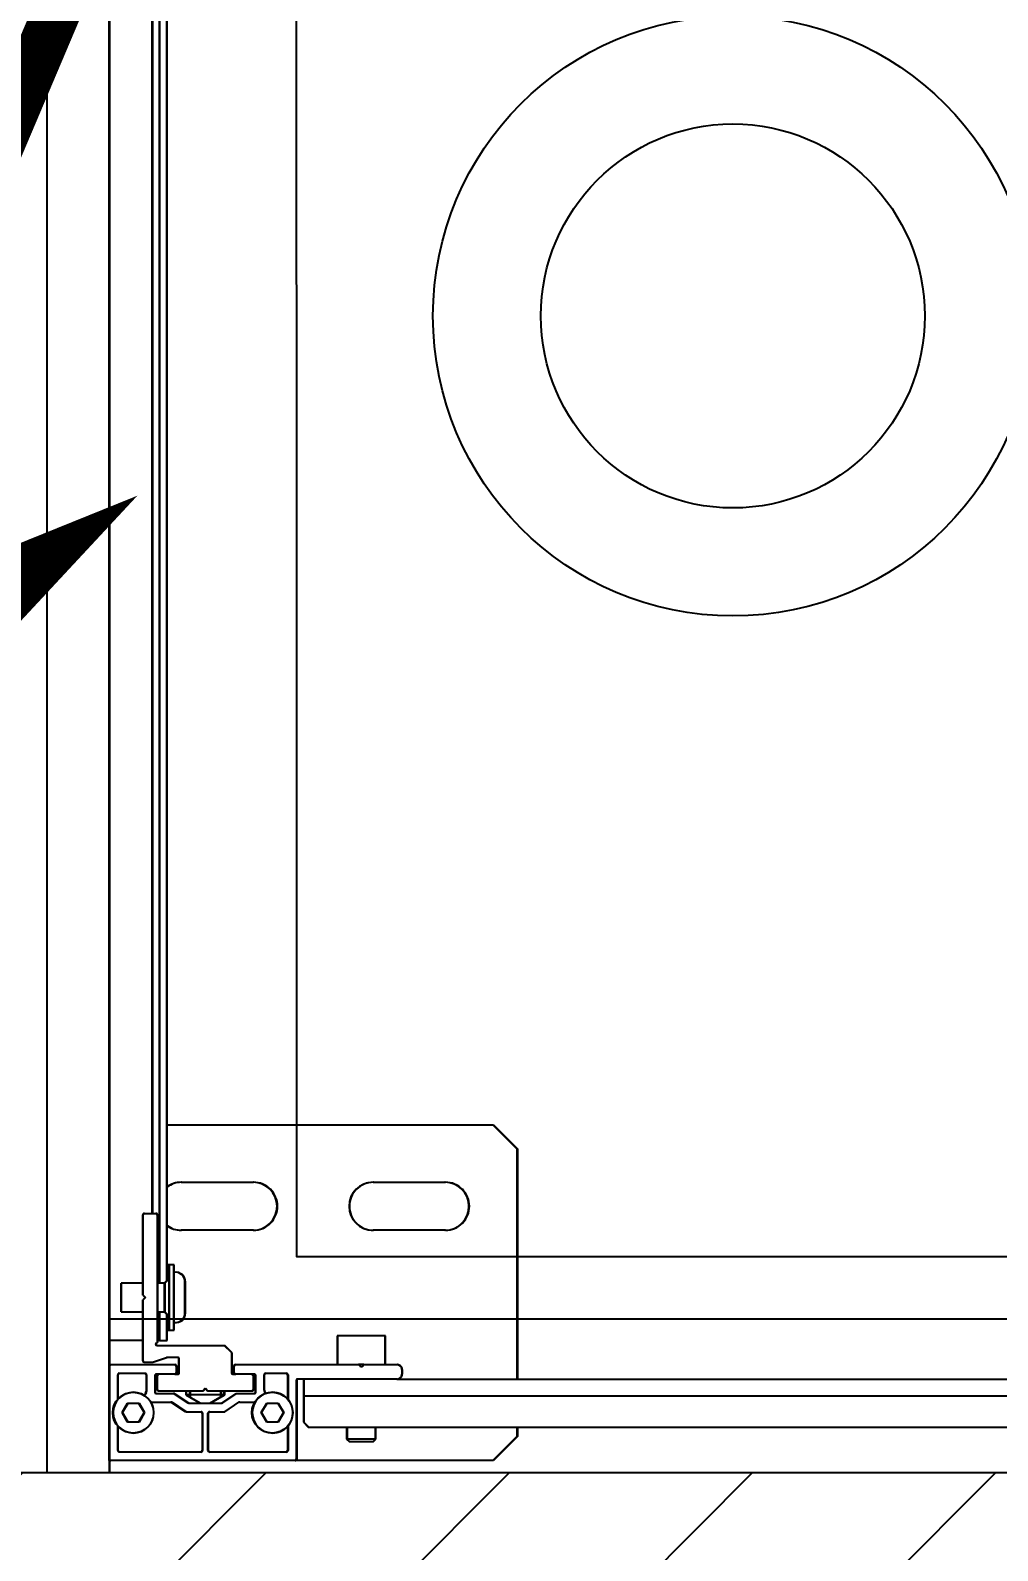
# Model space of a CAD drawing. Extents: x -2932 to 12371, y 2178 to 6224.
# Drawn here: x 6273.24 to 6293.4, y 4298.76 to 4330.44 of the extents above; entities that cross this region are included whole.
import ezdxf
from ezdxf import colors
from ezdxf.entities.mleader import LeaderData, LeaderLine
from ezdxf.math import Vec2, Vec3

# ---------------------------------------------------------------- set-up
doc = ezdxf.new("R2010")
doc.units = 0
doc.header["$PDMODE"] = 67
doc.linetypes.add('ACAD_ISO02W100', pattern=[15, 12, -3])
doc.linetypes.add('prlm_ef', pattern=[0.165, 0.1, -0.065])
doc.layers.get('0').update_dxf_attribs({"color": 252})
doc.layers.add('_GAZELEC-RESERVATION', color=1, linetype='Continuous', lineweight=18)
doc.layers.add('_GAZELEC-RESERVATION 2', color=6, linetype='Continuous', lineweight=18)
for name, color, linetype in [('B aménagement intérieur', 252, 'Continuous'), ('B GÈnÈral_Hatch', 252, 'Continuous'), ('B Général', 252, 'Continuous'), ('C ANNOTATIONS-prestations', 252, 'Continuous'), ('F REMPLISSAGE-vert clair', 252, 'Continuous'), ('F REMPLISSAGE-vert foncé', 252, 'Continuous'), ('GAZ-GAZ N-1', 202, 'Continuous'), ('MTI900_Alu', 252, 'Continuous'), ('prlm-CHAUFF', 30, 'Continuous'), ('prlm-EAU-EF', 161, 'Continuous'), ('prlm-MOD', 64, 'Continuous')]:
    doc.layers.add(name, color=color, linetype=linetype)
doc.layers.add('prlm-ZEROPLOT', color=254, linetype='Continuous', plot=False)
doc.styles.add('Eurostile', font='')
doc.styles.get("Standard").update_dxf_attribs({"font": 'isocp.shx', "height": 15})
doc.styles.get('Eurostile').set_extended_font_data('Eurostile')
doc.dimstyles.new('Arch', dxfattribs={"dimtxt": 11.765001, "dimasz": 11.224121, "dimexe": 15.875, "dimexo": 7.9375, "dimgap": 7.9375, "dimtad": 1, "dimdec": 1, "dimtxsty": 'Eurostile', "dimblk": 'B n1.VW_SLASH', "dimblk1": 'B n1.VW_SLASH', "dimblk2": 'B n1.VW_SLASH', "dimcen": 0, "dimdle": 7.9375, "dimazin": 0, "dimtfac": 1, "dimtdec": 1, "dimtix": 1, "dimtmove": 0, "dimatfit": 0, "dimldrblk": 'B n1.VW_FILLEDARROW', "dimfxl": 1, "dimfrac": 2, "dimtolj": 1, "dimarcsym": 0})

# ---------------------------------------------------------------- blocks, each defined once
blk = doc.blocks.new('A n1.T4 A32_A33 (2D)')
at = {"layer": 'B Général', "linetype": 'Continuous'}
blk.add_line((-638.1, 251.635), (-638.1, 160.635), dxfattribs=at)
at = {"layer": 'F REMPLISSAGE-vert clair'}
blk.add_line((-639.4, 251.635), (-639.4, 159.335), dxfattribs=at)
at = {"layer": 'F REMPLISSAGE-vert foncé'}
blk.add_line((-639.4, 251.635), (-639.4, 159.335), dxfattribs=at)
at = {"layer": 'F REMPLISSAGE-vert foncé', "linetype": 'Continuous'}
blk.add_line((-638.1, 251.635), (-638.1, 160.635), dxfattribs=at)
blk = doc.blocks.new('A n1.G 100_80')
at = {"layer": 'B Général', "linetype": 'Continuous', "flags": 128}
blk.add_lwpolyline([(9.5, -45), (9.5, 45), (48.52, 45), (48.52, -45)], close=True, dxfattribs=at)
at = {"layer": 'C ANNOTATIONS-prestations'}
for p, q in [((9.5, 44.75), (9.5, 44.72)), ((9.53, 44.75), (9.5, 44.75)), ((9.5, 44.72), (9.5, 42.78)), ((13.37, 44.75), (9.53, 44.75)), ((17.5, 44.75), (13.37, 44.75)), ((13.4, 43.08), (13.4, 44.72)), ((18, 44.25), (17.5, 44.75)), ((9.68, 44.54), (9.68, 44.033)), ((11.41, 44.57), (9.71, 44.57)), ((11.44, 43.76), (11.44, 44.54)), ((11.56, 44.54), (11.56, 43.76)), ((13.19, 44.57), (11.59, 44.57)), ((13.22, 44.033), (13.22, 44.54)), ((14.45, 44.3), (14.5, 44.35)), ((14.5, 44.35), (15, 44.35)), ((15, 44.35), (15.05, 44.3)), ((13.55, 43.95), (13.65, 44.05)), ((13.65, 44.05), (44.15, 44.05)), ((15.05, 44.3), (14.45, 44.3)), ((14.45, 44.05), (14.45, 44.3)), ((15.05, 44.3), (15.05, 44.05)), ((18, 44.05), (18, 44.25)), ((9.885, 43.95), (9.769, 43.75)), ((9.769, 43.75), (9.885, 43.55)), ((10.115, 43.95), (9.885, 43.95)), ((10.231, 43.75), (10.115, 43.95)), ((10.115, 43.55), (10.231, 43.75)), ((10.803, 43.535), (11.088, 43.725)), ((11.105, 43.73), (11.41, 43.73)), ((11.59, 43.73), (11.904, 43.73)), ((11.904, 43.73), (12.197, 43.535)), ((12.785, 43.95), (12.669, 43.75)), ((12.669, 43.75), (12.785, 43.55)), ((13.015, 43.95), (12.785, 43.95)), ((13.131, 43.75), (13.015, 43.95)), ((13.015, 43.55), (13.131, 43.75)), ((13.55, 43.4), (13.55, 43.95)), ((9.68, 43.467), (9.68, 42.96)), ((9.885, 43.55), (10.115, 43.55)), ((10.364, 43.53), (10.786, 43.53)), ((10.858, 43.355), (11.142, 43.545)), ((11.1, 43.377), (11.4, 43.55)), ((11.159, 43.55), (11.841, 43.55)), ((11.177, 43.3), (11.177, 43.421)), ((11.6, 43.55), (11.9, 43.377)), ((11.823, 43.3), (11.823, 43.421)), ((11.858, 43.545), (12.15, 43.35)), ((12.214, 43.53), (12.536, 43.53)), ((12.785, 43.55), (13.015, 43.55)), ((13.22, 42.96), (13.22, 43.467)), ((13.55, 43.05), (13.55, 43.4)), ((13.55, 43.4), (44.25, 43.4)), ((10.27, 42.96), (10.27, 43.307)), ((10.45, 42.98), (10.45, 43.32)), ((10.48, 43.35), (10.841, 43.35)), ((10.5, 43.27), (10.5, 42.98)), ((11.45, 43.3), (10.53, 43.3)), ((11.9, 43.377), (11.1, 43.377)), ((11.1, 43.3), (11.1, 43.377)), ((11.5, 43.25), (11.45, 43.3)), ((11.55, 43.3), (11.5, 43.25)), ((12.47, 43.3), (11.55, 43.3)), ((11.9, 43.377), (11.9, 43.3)), ((12.15, 43.35), (12.52, 43.35)), ((12.5, 42.98), (12.5, 43.27)), ((12.55, 43.32), (12.55, 42.98)), ((12.73, 43.28), (12.73, 42.96)), ((9.5, 42.78), (9.5, 42.25)), ((9.71, 42.93), (10.24, 42.93)), ((10.87, 42.95), (10.48, 42.95)), ((10.87, 42.95), (10.92, 42.95)), ((10.9, 42.78), (10.9, 42.92)), ((10.95, 42.92), (10.95, 42.63)), ((12.05, 42.5), (12.05, 42.92)), ((12.08, 42.95), (12.13, 42.95)), ((12.1, 42.92), (12.1, 42.78)), ((12.52, 42.95), (12.13, 42.95)), ((12.76, 42.93), (13.19, 42.93)), ((15.5, 43.05), (13.43, 43.05)), ((14.7, 42.75), (14.729, 42.779)), ((14.771, 42.779), (14.8, 42.75)), ((15.5, 43.05), (42.27, 43.05)), ((15.6, 42.85), (15.6, 42.95)), ((18, 38.25), (18, 43.05)), ((9.53, 42.75), (10.87, 42.75)), ((10.2, 42.67), (10.2, 41.4)), ((10.23, 42.7), (10.395, 42.7)), ((10.405, 42.699), (10.695, 42.602)), ((10.92, 42.6), (10.705, 42.6)), ((12.05, 42.5), (11.9, 42.35)), ((12.13, 42.75), (14.7, 42.75)), ((14.25, 42.15), (14.25, 42.75)), ((14.8, 42.75), (14.7, 42.75)), ((14.8, 42.75), (15.5, 42.75)), ((15.25, 42.75), (15.25, 42.15)), ((9.5, 42.25), (9.5, -42.25)), ((10.2, 42.25), (9.5, 42.25)), ((10.5, 42.35), (11.9, 42.35)), ((10.5, 39.63), (10.5, 42.29)), ((10.55, 42.25), (10.5, 42.25)), ((10.55, 42.25), (10.55, 41.65)), ((10.55, 42.25), (10.7, 42.25)), ((10.7, 42.25), (10.7, 41.7)), ((15.25, 42.15), (14.25, 42.15)), ((10.7, 42.03), (10.75, 42.03)), ((10.75, 42.03), (10.75, 40.67)), ((10.75, 42.03), (10.85, 42.03)), ((10.85, 42.03), (10.85, 40.67)), ((9.75, 41.65), (9.75, 41.05)), ((9.75, 41.65), (10.2, 41.65)), ((10.5, 41.65), (10.65, 41.65)), ((10.65, 41.65), (10.75, 41.75)), ((10.65, 41.05), (10.65, 41.65)), ((11.08, 41.675), (11.08, 41.025)), ((10.25, 41.35), (10.2, 41.4)), ((10.2, 41.3), (10.25, 41.35)), ((10.2, 41.3), (10.2, 39.63)), ((10.2, 41.05), (9.75, 41.05)), ((10.65, 41.05), (10.5, 41.05)), ((10.55, 41.05), (10.55, -41.05)), ((10.75, 40.95), (10.65, 41.05)), ((10.7, 41), (10.7, -41)), ((10.75, 40.67), (10.7, 40.67)), ((10.85, 40.67), (10.75, 40.67)), ((12.5, 39.95), (11, 39.95)), ((16.5, 39.95), (15, 39.95)), ((10.23, 39.6), (10.47, 39.6)), ((10.4, 39.6), (10.4, -39.6)), ((11, 38.95), (12.5, 38.95)), ((15, 38.95), (16.5, 38.95)), ((17.5, 37.75), (18, 38.25)), ((10.7, 37.75), (17.5, 37.75))]:
    blk.add_line(p, q, dxfattribs=at)
at = {"layer": 'C ANNOTATIONS-prestations', "flags": 128}
for points in [[(9.5, 44.72, -0.198912), (9.509, 44.741, -0.198912), (9.53, 44.75)], [(13.37, 44.75, -0.198912), (13.391, 44.741, -0.198912), (13.4, 44.72)], [(9.68, 44.54, -0.198912), (9.689, 44.561, -0.198912), (9.71, 44.57)], [(11.41, 44.57, -0.198912), (11.431, 44.561, -0.198912), (11.44, 44.54)], [(11.56, 44.54, -0.198912), (11.569, 44.561, -0.198912), (11.59, 44.57)], [(13.19, 44.57, -0.198912), (13.211, 44.561, -0.198912), (13.22, 44.54)], [(9.68, 44.03, -0.01196), (9.68, 44.031, -0.01196), (9.68, 44.033)], [(13.22, 44.033, -0.01196), (13.22, 44.031, -0.01196), (13.22, 44.03)], [(11.088, 43.725, -0.073633), (11.096, 43.729, -0.073633), (11.105, 43.73)], [(11.44, 43.76, -0.198912), (11.431, 43.739, -0.198912), (11.41, 43.73)], [(11.59, 43.73, -0.198912), (11.569, 43.739, -0.198912), (11.56, 43.76)], [(9.68, 43.467, -0.01196), (9.68, 43.469, -0.01196), (9.68, 43.47)], [(10.803, 43.535, -0.073633), (10.795, 43.531, -0.073633), (10.786, 43.53)], [(11.142, 43.545, -0.073633), (11.15, 43.549, -0.073633), (11.159, 43.55)], [(11.841, 43.55, -0.073633), (11.85, 43.549, -0.073633), (11.858, 43.545)], [(12.214, 43.53, -0.073633), (12.205, 43.531, -0.073633), (12.197, 43.535)], [(13.22, 43.47, -0.01196), (13.22, 43.469, -0.01196), (13.22, 43.467)], [(10.225, 43.39, -0.123554), (10.258, 43.354, -0.123554), (10.27, 43.307)], [(10.45, 43.32, -0.198912), (10.459, 43.341, -0.198912), (10.48, 43.35)], [(10.5, 43.27, -0.198912), (10.509, 43.291, -0.198912), (10.53, 43.3)], [(10.858, 43.355, -0.073633), (10.85, 43.351, -0.073633), (10.841, 43.35)], [(12.47, 43.3, -0.198912), (12.491, 43.291, -0.198912), (12.5, 43.27)], [(12.52, 43.35, -0.198912), (12.541, 43.341, -0.198912), (12.55, 43.32)], [(12.73, 43.28, -0.095961), (12.737, 43.318, -0.095961), (12.758, 43.35)], [(13.43, 43.05, -0.198912), (13.409, 43.059, -0.198912), (13.4, 43.08)], [(9.53, 42.75, -0.198912), (9.509, 42.759, -0.198912), (9.5, 42.78)], [(9.71, 42.93, -0.198912), (9.689, 42.939, -0.198912), (9.68, 42.96)], [(10.27, 42.96, -0.198912), (10.261, 42.939, -0.198912), (10.24, 42.93)], [(10.48, 42.95, -0.198912), (10.459, 42.959, -0.198912), (10.45, 42.98)], [(10.53, 42.95, -0.198912), (10.509, 42.959, -0.198912), (10.5, 42.98)], [(10.87, 42.95, -0.198912), (10.891, 42.941, -0.198912), (10.9, 42.92)], [(10.9, 42.78, -0.198912), (10.891, 42.759, -0.198912), (10.87, 42.75)], [(10.92, 42.95, -0.198912), (10.941, 42.941, -0.198912), (10.95, 42.92)], [(12.05, 42.92, -0.198912), (12.059, 42.941, -0.198912), (12.08, 42.95)], [(12.1, 42.92, -0.198912), (12.109, 42.941, -0.198912), (12.13, 42.95)], [(12.13, 42.75, -0.198912), (12.109, 42.759, -0.198912), (12.1, 42.78)], [(12.5, 42.98, -0.198912), (12.491, 42.959, -0.198912), (12.47, 42.95)], [(12.55, 42.98, -0.198912), (12.541, 42.959, -0.198912), (12.52, 42.95)], [(12.76, 42.93, -0.198912), (12.739, 42.939, -0.198912), (12.73, 42.96)], [(13.22, 42.96, -0.198912), (13.211, 42.939, -0.198912), (13.19, 42.93)], [(14.729, 42.779, -0.198912), (14.75, 42.788, -0.198912), (14.771, 42.779)], [(15.5, 43.05, -0.198912), (15.571, 43.021, -0.198912), (15.6, 42.95)], [(15.6, 42.85, -0.198912), (15.571, 42.779, -0.198912), (15.5, 42.75)], [(10.2, 42.67, -0.198912), (10.209, 42.691, -0.198912), (10.23, 42.7)], [(10.395, 42.7, -0.040241), (10.4, 42.7, -0.040241), (10.405, 42.699)], [(10.705, 42.6, -0.040241), (10.7, 42.6, -0.040241), (10.695, 42.602)], [(10.95, 42.63, -0.198912), (10.941, 42.609, -0.198912), (10.92, 42.6)], [(10.5, 42.29, -0.414214), (10.47, 42.32, -0.414214), (10.5, 42.35)], [(10.85, 41.873, -0.218554), (11.01, 41.827, -0.218554), (11.08, 41.675)], [(10.85, 41.874, -0.003145), (10.853, 41.874, -0.003145), (10.855, 41.874)], [(11.08, 41.025, -0.218554), (11.01, 40.873, -0.218554), (10.85, 40.827)], [(10.855, 40.827, -0.003145), (10.853, 40.826, -0.003145), (10.85, 40.826)], [(10.7, 39.85, -0.080612), (10.842, 39.924, -0.080612), (11, 39.95)], [(12.5, 39.95, -0.414214), (13, 39.45, -0.414214), (12.5, 38.95)], [(15, 38.95, -0.414214), (14.5, 39.45, -0.414214), (15, 39.95)], [(16.5, 39.95, -0.414214), (17, 39.45, -0.414214), (16.5, 38.95)], [(10.23, 39.6, -0.198912), (10.209, 39.609, -0.198912), (10.2, 39.63)], [(10.5, 39.63, -0.198912), (10.491, 39.609, -0.198912), (10.47, 39.6)], [(11, 38.95, -0.080612), (10.842, 38.976, -0.080612), (10.7, 39.05)]]:
    blk.add_lwpolyline(points, format="xyb", dxfattribs=at)
at = {"layer": 'C ANNOTATIONS-prestations'}
for centre in [(10, 43.75), (12.9, 43.75)]:
    blk.add_circle(centre, 0.425, dxfattribs=at)
blk = doc.blocks.new('xi.thema+')
at = {"layer": 'prlm-CHAUFF', "color": 0}
blk.add_lwpolyline([(-20.9, 0), (-20.9, 34.4), (20.9, 34.4), (20.9, 0)], close=True, dxfattribs=at)
for radius in [6.25, 4]:
    blk.add_circle((0, 13), radius, dxfattribs=at)
blk = doc.blocks.new('A n0.MTI900_Alu_390')
at = {"layer": 'MTI900_Alu', "color": 1, "linetype": 'Continuous'}
for p, q in [((-4.475, 0), (-4.472, 0)), ((-4.475, -0.003), (-4.475, 0)), ((-4.472, 0), (-4.278, 0)), ((-4.278, 0), (-4.225, 0)), ((-4.225, 0), (4.225, 0)), ((-4.225, -0.07), (-4.225, 0)), ((-4.475, -0.387), (-4.475, -0.003)), ((-4.457, -0.191), (-4.457, -0.021)), ((-4.454, -0.018), (-4.4033, -0.018)), ((-4.395, -0.0385), (-4.375, -0.0269)), ((-4.375, -0.0269), (-4.355, -0.0385)), ((-4.3467, -0.018), (-4.296, -0.018)), ((-4.293, -0.021), (-4.293, -0.074)), ((-4.275, -0.003), (-4.275, -0.137)), ((-4.165, -0.025), (-4.105, -0.025)), ((-4.165, -0.025), (-4.165, -0.07)), ((-4.105, -0.07), (-4.105, -0.025)), ((-4.395, -0.0615), (-4.395, -0.0385)), ((-4.375, -0.0731), (-4.395, -0.0615)), ((-4.355, -0.0615), (-4.375, -0.0731)), ((-4.355, -0.0385), (-4.355, -0.0615)), ((-4.353, -0.0864), (-4.353, -0.1286)), ((-4.298, -0.095), (-4.332, -0.095)), ((-4.296, -0.077), (-4.3306, -0.077)), ((-4.27, -0.073), (-4.27, -0.0895)), ((-4.2698, -0.0905), (-4.2602, -0.1195)), ((-4.267, -0.07), (-4.14, -0.07)), ((-4.135, -0.075), (-4.14, -0.07)), ((-4.13, -0.07), (-4.135, -0.075)), ((-4.13, -0.07), (-3.963, -0.07)), ((-3.96, -0.073), (-3.96, -0.097)), ((-3.96, -0.09), (3.96, -0.09)), ((-4.335, -0.098), (-4.335, -0.1341)), ((-4.33, -0.195), (-4.33, -0.103)), ((-4.327, -0.1), (-4.298, -0.1)), ((-4.295, -0.137), (-4.295, -0.098)), ((-4.26, -0.142), (-4.26, -0.1205)), ((-4.235, -0.1), (-4.235, -0.24)), ((-3.963, -0.1), (-4.229, -0.1)), ((-4.225, -0.105), (-4.225, -0.1)), ((-4.225, -0.105), (-4.165, -0.105)), ((-4.225, -0.105), (-4.225, -0.12)), ((-4.225, -0.12), (-4.17, -0.12)), ((-4.203, -0.12), (-4.203, -0.125)), ((-4.203, -0.125), (-4.067, -0.125)), ((-4.203, -0.125), (-4.203, -0.135)), ((-4.165, -0.115), (-4.175, -0.125)), ((-4.165, -0.1), (-4.165, -0.115)), ((-4.105, -0.115), (-4.165, -0.115)), ((-4.105, -0.115), (-4.105, -0.1)), ((-4.105, -0.105), (4.105, -0.105)), ((-4.095, -0.125), (-4.105, -0.115)), ((-4.1, -0.12), (4.1, -0.12)), ((-4.067, -0.125), (-4.067, -0.12)), ((-4.067, -0.135), (-4.067, -0.125)), ((-3.775, -0.12), (-3.775, -0.8)), ((-4.3535, -0.1303), (-4.3725, -0.1588)), ((-4.3355, -0.1358), (-4.3545, -0.1642)), ((-4.295, -0.137), (-4.295, -0.142)), ((-4.278, -0.14), (-4.292, -0.14)), ((-4.292, -0.145), (-4.263, -0.145)), ((-4.203, -0.135), (-4.067, -0.135)), ((-4.1675, -0.158), (-4.1025, -0.158)), ((-3.995, -0.3), (-3.995, -0.15)), ((-3.895, -0.15), (-3.895, -0.3)), ((-4.373, -0.1605), (-4.373, -0.191)), ((-4.3377, -0.16), (-4.355, -0.19)), ((-4.355, -0.1659), (-4.355, -0.2341)), ((-4.33, -0.1677), (-4.3421, -0.1677)), ((-4.3377, -0.24), (-4.3377, -0.16)), ((-4.33, -0.16), (-4.3377, -0.16)), ((-4.457, -0.369), (-4.457, -0.209)), ((-4.376, -0.194), (-4.454, -0.194)), ((-4.454, -0.206), (-4.376, -0.206)), ((-4.373, -0.209), (-4.373, -0.2404)), ((-4.355, -0.21), (-4.3377, -0.24)), ((-4.325, -0.2), (-4.33, -0.195)), ((-4.33, -0.205), (-4.325, -0.2)), ((-4.33, -0.297), (-4.33, -0.205)), ((-4.373, -0.2404), (-4.3535, -0.2697)), ((-4.3545, -0.2358), (-4.335, -0.265)), ((-4.33, -0.2323), (-4.3421, -0.2323)), ((-4.3377, -0.24), (-4.33, -0.24)), ((-4.25, -0.255), (-4.235, -0.24)), ((-4.353, -0.2714), (-4.353, -0.3036)), ((-4.335, -0.265), (-4.335, -0.302)), ((-4.295, -0.258), (-4.295, -0.263)), ((-4.295, -0.302), (-4.295, -0.263)), ((-4.25, -0.255), (-4.292, -0.255)), ((-4.292, -0.26), (-4.278, -0.26)), ((-4.275, -0.263), (-4.275, -0.52)), ((-4.332, -0.305), (-4.298, -0.305)), ((-4.298, -0.3), (-4.327, -0.3)), ((-4.395, -0.3285), (-4.375, -0.3169)), ((-4.395, -0.3515), (-4.395, -0.3285)), ((-4.375, -0.3169), (-4.355, -0.3285)), ((-4.355, -0.3285), (-4.355, -0.3515)), ((-4.328, -0.323), (-4.296, -0.323)), ((-4.293, -0.326), (-4.293, -0.369)), ((-4.4033, -0.372), (-4.454, -0.372)), ((-4.375, -0.3631), (-4.395, -0.3515)), ((-4.355, -0.3515), (-4.375, -0.3631)), ((-4.296, -0.372), (-4.3467, -0.372)), ((-4.475, -0.8), (-4.475, -0.387)), ((-4.308, -0.39), (-4.472, -0.39)), ((-4.395, -0.405), (-4.405, -0.415)), ((-4.34, -0.405), (-4.395, -0.405)), ((-4.305, -0.405), (-4.34, -0.405)), ((-4.34, -0.405), (-4.34, -3.475)), ((-4.305, -0.6), (-4.305, -0.393)), ((-4.405, -0.415), (-4.405, -3.465)), ((-4.215, -0.475), (-4.275, -0.475)), ((-4.215, -0.575), (-4.215, -0.475)), ((-4.43, -0.495), (-4.435, -0.5)), ((-4.435, -0.5), (-4.435, -0.55)), ((-4.43, -0.555), (-4.43, -0.495)), ((-4.405, -0.495), (-4.43, -0.495)), ((-4.275, -0.52), (-4.2779, -0.5229)), ((-4.2779, -0.5271), (-4.275, -0.53)), ((-4.275, -0.53), (-4.275, -0.52)), ((-4.275, -0.53), (-4.275, -0.6)), ((-4.435, -0.55), (-4.43, -0.555)), ((-4.43, -0.555), (-4.405, -0.555)), ((-3.995, -0.7), (-3.995, -0.55)), ((-3.895, -0.55), (-3.895, -0.7)), ((-4.305, -0.6), (-4.305, -3.277)), ((-4.275, -0.575), (-4.215, -0.575)), ((-4.285, -0.61), (-4.295, -0.61)), ((-4.425, -0.85), (-4.475, -0.8)), ((-3.775, -0.8), (-3.825, -0.85)), ((-4.405, -0.85), (-4.425, -0.85)), ((-3.825, -0.85), (-4.305, -0.85))]:
    blk.add_line(p, q, dxfattribs=at)
for centre in [(-4.375, -0.05), (-4.375, -0.34)]:
    blk.add_circle(centre, 0.0425, dxfattribs=at)
for centre, radius, start, end in [((-4.472, -0.003), 0.003, 90, 180), ((-4.278, -0.003), 0.003, 0, 90), ((-4.454, -0.021), 0.003, 90, 180), ((-4.4033, -0.021), 0.003, 84.5182, 90), ((-4.3467, -0.021), 0.003, 90, 95.4817), ((-4.296, -0.021), 0.003, 0, 90), ((-4.3306, -0.067), 0.01, 213.6525, 270), ((-4.332, -0.098), 0.003, 90, 180), ((-4.298, -0.098), 0.003, 0, 90), ((-4.296, -0.074), 0.003, 270, 0), ((-4.267, -0.073), 0.003, 90, 180), ((-4.267, -0.0895), 0.003, 180, 198.4349), ((-3.963, -0.073), 0.003, 0, 90), ((-4.327, -0.103), 0.003, 90, 180), ((-4.298, -0.103), 0.003, 0, 90), ((-4.263, -0.1205), 0.003, 0, 18.4349), ((-4.232, -0.1), 0.003, 0, 180), ((-3.945, -0.15), 0.05, 143.1301, 180), ((-3.963, -0.097), 0.003, 270, 0), ((-3.945, -0.15), 0.05, 0, 36.8699), ((-4.356, -0.1286), 0.003, 326.3099, 0), ((-4.338, -0.1341), 0.003, 326.3099, 0), ((-4.292, -0.137), 0.003, 180, 270), ((-4.292, -0.142), 0.003, 180, 270), ((-4.278, -0.137), 0.003, 270, 0), ((-4.263, -0.142), 0.003, 270, 0), ((-4.1675, -0.138), 0.02, 171.3731, 270), ((-4.1675, -0.133), 0.02, 185.7392, 187.1808), ((-4.1025, -0.138), 0.02, 270, 8.6269), ((-4.1025, -0.133), 0.02, 352.8192, 354.2608), ((-4.37, -0.1605), 0.003, 146.3099, 180), ((-4.352, -0.1659), 0.003, 146.3099, 180), ((-4.454, -0.191), 0.003, 180, 270), ((-4.454, -0.209), 0.003, 90, 180), ((-4.376, -0.191), 0.003, 270, 0), ((-4.376, -0.209), 0.003, 0, 90), ((-4.352, -0.2341), 0.003, 180, 213.6901), ((-4.356, -0.2714), 0.003, 0, 33.6901), ((-4.292, -0.258), 0.003, 90, 180), ((-4.292, -0.263), 0.003, 90, 180), ((-4.278, -0.263), 0.003, 0, 90), ((-4.332, -0.302), 0.003, 180, 270), ((-4.327, -0.297), 0.003, 180, 270), ((-4.298, -0.297), 0.003, 270, 0), ((-4.298, -0.302), 0.003, 270, 0), ((-3.945, -0.3), 0.05, 180, 0), ((-4.328, -0.333), 0.01, 90, 133.851), ((-4.296, -0.326), 0.003, 0, 90), ((-4.454, -0.369), 0.003, 180, 270), ((-4.4033, -0.369), 0.003, 270, 275.4818), ((-4.3467, -0.369), 0.003, 264.5182, 270), ((-4.296, -0.369), 0.003, 270, 0), ((-4.472, -0.387), 0.003, 180, 270), ((-4.308, -0.393), 0.003, 0, 90), ((-3.945, -0.55), 0.05, 0, 180), ((-4.2758, -0.525), 0.003, 135, 225), ((-4.295, -0.6), 0.01, 180, 270), ((-4.285, -0.6), 0.01, 270, 0), ((-3.945, -0.7), 0.05, 180, 0)]:
    blk.add_arc(centre, radius, start, end, dxfattribs=at)
blk = doc.blocks.new('xi.uta-yzen-g')
at = {"layer": 'prlm-CHAUFF', "ltscale": 50}
blk.add_lwpolyline([(-40.5, 20.62), (-40.5, 3.9), (40.5, 3.9), (40.5, 20.62)], close=True, dxfattribs=at)
blk = doc.blocks.new('xi.dchrob')
at = {"layer": 'prlm-ZEROPLOT', "color": 253, "linetype": 'ACAD_ISO02W100', "ltscale": 5}
for radius in [180, 120]:
    blk.add_circle((13.375, 0), radius, dxfattribs=at)
blk = doc.blocks.new('B n1.VW_SLASH')
at = {"linetype": 'ByBlock', "lineweight": -2}
blk.add_line((0.7072, 0), (-1, 0), dxfattribs=at)
at = {"linetype": 'Continuous', "lineweight": 20, "flags": 128}
blk.add_lwpolyline([(0.5001, 0.5001), (-0.5001, -0.5001)], dxfattribs=at)
blk = doc.blocks.new('*D278')
at = {"layer": '_GAZELEC-RESERVATION 2', "color": 0, "lineweight": -2, "transparency": 16777216}
for p, q in [((6227.888, 4303.511), (6227.888, 4242.227)), ((6267.885, 4303.511), (6267.885, 4242.227)), ((6216.664, 4258.102), (6205.44, 4258.102)), ((6227.888, 4258.102), (6267.885, 4258.102)), ((6279.109, 4258.102), (6290.333, 4258.102))]:
    blk.add_line(p, q, dxfattribs=at)
at = {"layer": 'Defpoints', "color": 0, "transparency": 16777216}
for p in [(6227.888, 4311.448), (6267.885, 4311.449), (6267.885, 4258.102)]:
    blk.add_point(p, dxfattribs=at)
at = {"layer": '_GAZELEC-RESERVATION 2', "color": 0, "lineweight": -2, "transparency": 16777216, "xscale": 11.22412109375, "yscale": 11.22412109375, "zscale": 11.22412109375}
blk.add_blockref('B n1.VW_SLASH', (6227.888, 4258.102), dxfattribs=at)
at = {"layer": '_GAZELEC-RESERVATION 2', "color": 0, "lineweight": -2, "transparency": 16777216, "xscale": 11.22412109375, "yscale": 11.22412109375, "zscale": 11.22412109375, "rotation": 180}
blk.add_blockref('B n1.VW_SLASH', (6267.885, 4258.102), dxfattribs=at)
at = {"layer": '_GAZELEC-RESERVATION 2', "color": 0, "transparency": 16777216, "insert": (6247.887, 4271.922), "char_height": 11.765, "attachment_point": 5, "style": 'Eurostile'}
blk.add_mtext('\\A1;40.00', dxfattribs=at)
blk = doc.blocks.new('B n1.VW_FILLEDARROW')
at = {"linetype": 'Continuous'}
blk.add_hatch(color=250, dxfattribs=at).paths.add_polyline_path([(-1.4144, 0.379), (0, 0), (-1.4144, -0.379)])
at = {"linetype": 'Continuous', "flags": 128}
blk.add_lwpolyline([(-1.4144, 0.379), (0, 0), (-1.4144, -0.379)], close=True, dxfattribs=at)
blk = doc.blocks.new('FLECHE1')
h = blk.add_hatch(color=256)
h.dxf.hatch_style = 1
h.paths.add_polyline_path([(495907.08, -370439.56), (495913.62, -370315.47), (495936.11, -370371.09), (495991.74, -370348.6)])
for p, q in [((495907.08, -370439.56), (496141.31, -369887.17)), ((495991.74, -370348.6), (495907.08, -370439.56)), ((495907.08, -370439.56), (495991.74, -370348.6)), ((495936.11, -370371.09), (495991.74, -370348.6)), ((495991.74, -370348.6), (495936.11, -370371.09))]:
    blk.add_line(p, q)
at = {"const_width": 10}
for points in [[(495936.11, -370371.09), (496141.31, -369887.17)], [(495907.08, -370439.56), (495913.62, -370315.47), (495936.11, -370371.09), (495991.74, -370348.6), (495907.08, -370439.56)]]:
    blk.add_lwpolyline(points, dxfattribs=at)

msp = doc.modelspace()

# ---------------------------------------------------------------- hatches: boundary and pattern name
at = {"layer": 'B GÈnÈral_Hatch', "linetype": 'Continuous'}
h = msp.add_hatch(dxfattribs=at)
h.set_pattern_fill('50_BETON', color=256, style=0, pattern_type=2)
h.set_pattern_definition([(45, (0, 0), (2.4253472, -2.6458333), [])])
h.paths.add_polyline_path([(6456.168, 4300.389), (6225.888, 4300.389), (6209.888, 4282.389), (6456.168, 4282.389)])

# ---------------------------------------------------------------- linework, layer by layer
at = {"layer": 'B Général', "linetype": 'Continuous', "lineweight": 18}
msp.add_line((6233.888, 4300.389), (6456.168, 4300.389), dxfattribs=at)
at = {"layer": 'B Général', "linetype": 'Continuous'}
msp.add_line((6233.888, 4300.389), (6456.168, 4300.389), dxfattribs=at)
at = {"layer": 'GAZ-GAZ N-1'}
msp.add_spline([(6221.575, 4240.529), (6245.822, 4240.533), (6301.459, 4240.533), (6362.95, 4240.533), (6411.257, 4248.522), (6423.304, 4264.768), (6433.276, 4295.63), (6431.86, 4311.442), (6427.301, 4323.361), (6414.383, 4337.494), (6394.6, 4349.457), (6371.949, 4356.745), (6356.968, 4358.442), (6317.894, 4364.654), (6288.526, 4365.581)], degree=3, dxfattribs=at)
at = {"layer": 'prlm-EAU-EF', "linetype": 'prlm_ef'}
for points in [[(5177.95, 4446.021), (5161.915, 4446.021), (5147.881, 4444.816), (5128.005, 4440.018), (5117.471, 4435.532), (5107.41, 4429.929), (5098.117, 4419.339), (5094.045, 4411.188), (5091.225, 4386.156), (5089.873, 4366.145), (5088.273, 4338.718), (5083.861, 4301.678), (5083.861, 4277.262), (5095.259, 4241.911), (5119.325, 4217.845), (5169.547, 4213.631), (5218.287, 4222.862), (5249.142, 4231.11), (5276.964, 4233.829), (5369.753, 4210.309), (5430.536, 4195.63), (5478.15, 4191.823), (5567.143, 4191.823), (5693.92, 4191.823), (5989.915, 4191.823), (6151.093, 4191.823), (6235.036, 4191.823), (6295.309, 4191.823), (6306.79, 4191.823), (6315.4, 4191.823), (6355.583, 4183.805), (6384.284, 4163.409), (6398.635, 4124.212), (6393.532, 4087.564), (6354.195, 4072.367), (6335.868, 4072.367), (6292.694, 4071.692)], [(5177.137, 4444.697), (5161.763, 4444.697), (5147.385, 4443.056), (5129.165, 4437.584), (5114.477, 4430.909), (5105.919, 4424.644), (5101.287, 4418.768), (5097.257, 4411.111), (5095.109, 4398.587), (5095.109, 4375.477), (5093.912, 4354.549), (5092.716, 4333.128), (5090.486, 4307.679), (5092.141, 4280.071), (5101.527, 4253.206), (5121.204, 4229.841), (5163.24, 4228.053), (5237.026, 4245.584), (5289.964, 4250.078), (5361.297, 4235.168), (5413.83, 4218.02), (5481.512, 4213.446), (5936.354, 4213.446), (6159.754, 4213.446), (6318.296, 4213.446), (6348.484, 4213.446), (6366.203, 4213.446), (6410.523, 4228.749), (6430.867, 4261.539), (6436.14, 4313.763), (6394.768, 4355.135), (6351.952, 4362.893), (6292.364, 4362.893)]]:
    msp.add_spline(points, degree=3, dxfattribs=at)

# ---------------------------------------------------------------- block references
at = {"layer": 'B aménagement intérieur', "xscale": -1, "rotation": 180}
for name, p in [('A n1.T4 A32_A33 (2D)', (6912.988, 4552.024)), ('A n1.G 100_80', (6265.388, 4345.389))]:
    msp.add_blockref(name, p, dxfattribs=at)
at = {"layer": 'GAZ-GAZ N-1', "xscale": 0.1, "yscale": 0.1, "zscale": 0.1}
msp.add_blockref('FLECHE1', (-43325.605, 41354.298), dxfattribs=at)
at = {"layer": 'prlm-CHAUFF', "xscale": 9.999999999999975, "yscale": 9.999999999999975, "zscale": 9.999999999999975, "rotation": 89.99988466022917}
msp.add_blockref('A n0.MTI900_Alu_390', (6274.879, 4345.389), dxfattribs=at)
at = {"layer": 'prlm-CHAUFF'}
for name, p, rotation in [('xi.uta-yzen-g', (6274.879, 4345.389), 270.01224236823), ('xi.thema+', (6274.879, 4324.489), 269.9998100426611)]:
    msp.add_blockref(name, p, dxfattribs=dict(at, rotation=rotation))
at = {"layer": 'prlm-MOD', "rotation": 90}
msp.add_blockref('xi.dchrob', (6263.63, 4398.73), dxfattribs=at)

# ---------------------------------------------------------------- dimensions: what is measured, and where the dimension line sits
at = {"layer": '_GAZELEC-RESERVATION 2'}
dim = msp.add_linear_dim(base=(6267.885, 4258.102), p1=(6227.888, 4311.448), p2=(6267.885, 4311.449), dimstyle='Arch', override={"dimdec": 2, "dimzin": 0, "dimdsep": 46, "dimpost": '<>'}, dxfattribs=at)
dim.commit()
dim.dimension.update_dxf_attribs({"geometry": '*D278', "text_midpoint": (6247.887, 4271.922)})

# ---------------------------------------------------------------- leaders
at = {"layer": '_GAZELEC-RESERVATION', "color": 6}
ml = msp.add_multileader_mtext('Standard', dxfattribs=at)
ml.set_content('résa n°6\\P450X250 en dalle haute', color=6)
ml.set_leader_properties()
ml.build(insert=Vec2(0, 0))
ml.multileader.update_dxf_attribs({"has_text_frame": 1, "arrow_head_size": 8, "scale": 20})
ctx = ml.context
ctx.base_point, ctx.scale, ctx.char_height, ctx.arrow_head_size, ctx.landing_gap_size, ctx.plane_origin = Vec3(4224.277, 4334.083), 20, 8, 8, 4, Vec3(4348.429, 4518.804)
notes = []
notes.append((ctx, [(1, (1, 1, 0), (4215.292, 4334.083), (1, 0), 8.984, [(0, [(4154.249, 4269.757)], 0, [])])]))
ctx.mtext.insert, ctx.mtext.width, ctx.mtext.flow_direction = Vec3(4228.277, 4338.083), 156.88504, 5
ml = msp.add_multileader_mtext('Standard', dxfattribs=at)
ml.set_content('résa n°18\\P400X850 en dalle haute', color=6)
ml.set_leader_properties()
ml.build(insert=Vec2(0, 0))
ml.multileader.update_dxf_attribs({"has_text_frame": 1, "arrow_head_size": 8, "scale": 20})
ctx = ml.context
ctx.base_point, ctx.scale, ctx.char_height, ctx.arrow_head_size, ctx.landing_gap_size, ctx.plane_origin = Vec3(5012.517, 4250.703), 20, 8, 8, 4, Vec3(5137.266, 4435.423)
notes.append((ctx, [(0, (1, 1, 0), (5139.902, 4250.703), (-1, 0), 8.984, [(0, [(5212.502, 4313.46)], 0, [])])]))
ctx.mtext.insert, ctx.mtext.width, ctx.mtext.flow_direction = Vec3(5016.517, 4254.703), 156.88504, 5
for ctx, leaders in notes:
    for number, flags, end, landing, length, lines in leaders:
        leader = LeaderData()
        leader.index, (leader.has_last_leader_line, leader.has_dogleg_vector, leader.attachment_direction) = number, flags
        leader.last_leader_point, leader.dogleg_vector, leader.dogleg_length = Vec3(end), Vec3(landing), length
        for number, points, colour, breaks in lines:
            line = LeaderLine()
            line.index, line.vertices, line.color, line.breaks = number, Vec3.list(points), colors.encode_raw_color(colour), breaks
            leader.lines.append(line)
        ctx.leaders.append(leader)

doc.saveas('drawing.dxf')
